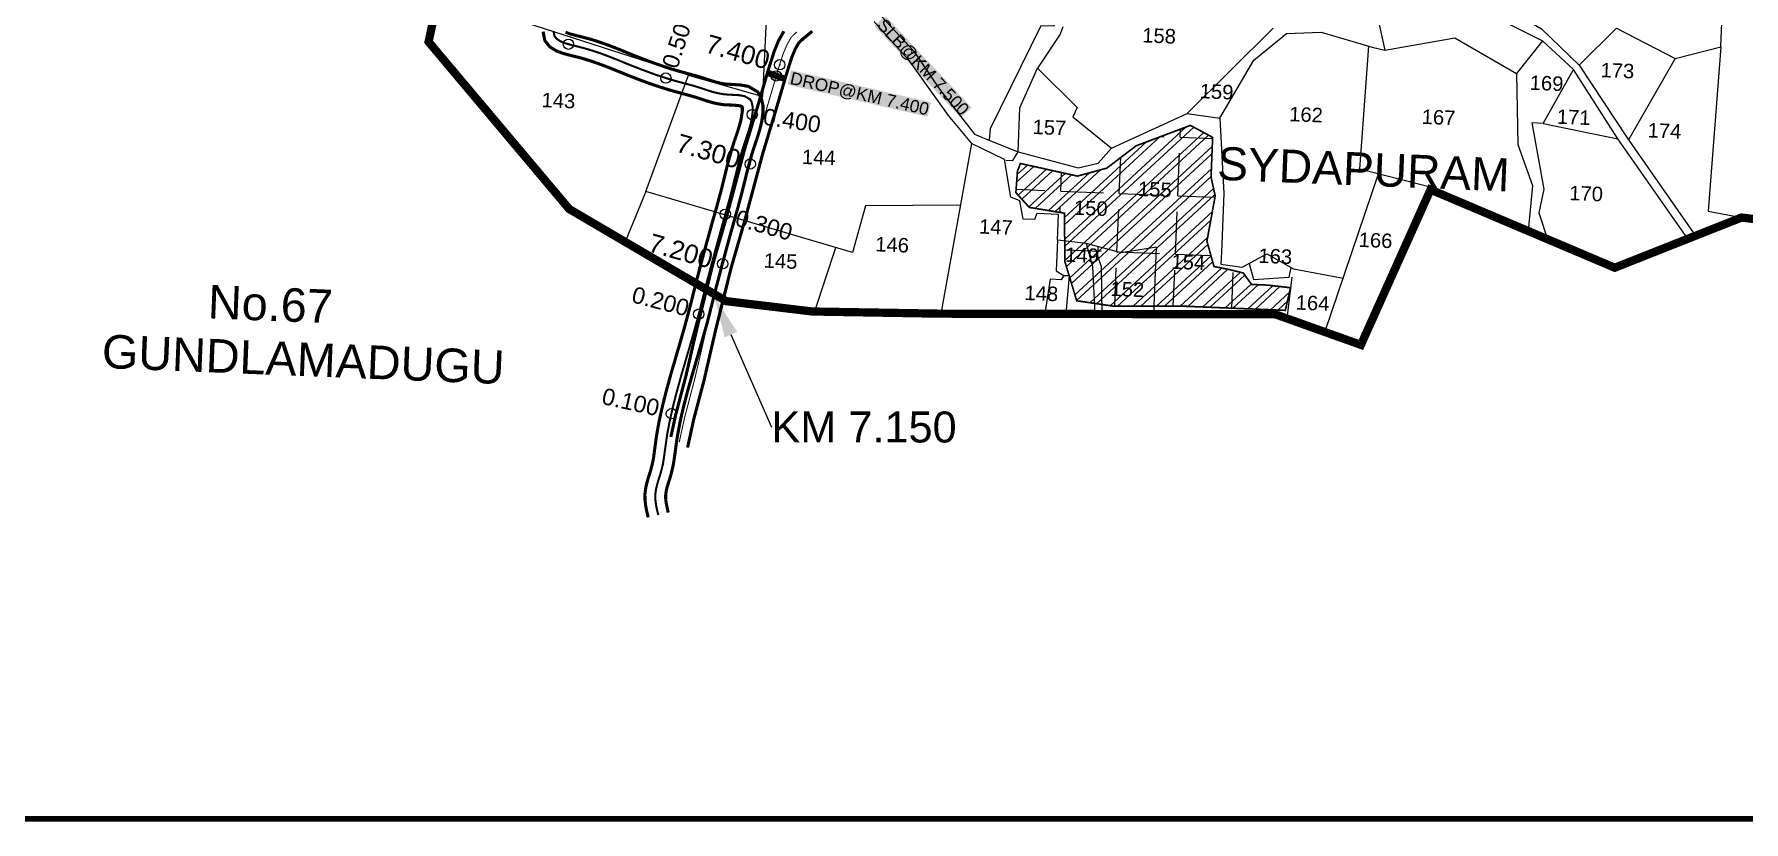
# Model space of a CAD drawing. Header units: inches. Extents: x 202960 to 225017, y 1602563 to 1608916.
# Drawn here: x 204317 to 205973, y 1603782 to 1604544 of the extents above; entities that cross this region are included whole.
import ezdxf
from ezdxf import colors
from ezdxf.entities.mleader import LeaderData, LeaderLine
from ezdxf.enums import TextEntityAlignment as Align
from ezdxf.math import Vec2, Vec3

# ---------------------------------------------------------------- set-up
doc = ezdxf.new("R2010")
doc.units = ezdxf.units.IN
doc.header["$MEASUREMENT"] = 0
doc.header["$PDMODE"] = 32
doc.header["$PDSIZE"] = 10
doc.linetypes.add('ACAD_ISO02W100', pattern=[15, 12, -3])
doc.linetypes.add('HIDDEN2', pattern=[0.1875, 0.125, -0.0625])
for name, color, linetype in [('CANAL1', 7, 'Continuous'), ('CHANAGE', 1, 'Continuous'), ('CSMark', 72, 'Continuous'), ('PLOTS', 7, 'Continuous'), ('PLOTS NO', 7, 'Continuous'), ('ROAD', 1, 'Continuous'), ('STRUCTURE', 5, 'Continuous'), ('text2', 7, 'Continuous'), ('VILLAGE BOUNDRY', 5, 'Continuous'), ('VILLAGE STONES', 240, 'Continuous')]:
    doc.layers.add(name, color=color, linetype=linetype)
doc.styles.add('FONT1', font='Arial')
doc.styles.get("Standard").update_dxf_attribs({"font": 'arial.ttf'})
pattern_1 = [(357.6886, (483021.567, 1736095.263), (2.283522, 56.574012), [41.178239, -15.44184]), (87.6886, (483021.567, 1736095.263), (-56.574012, 2.283522), [41.178239, -15.44184])]

# ---------------------------------------------------------------- blocks, each defined once
blk = doc.blocks.new('DROP')
h = blk.add_hatch()
h.set_pattern_fill('ANSI31', color=1, scale=10, angle=45)
h.set_pattern_definition([(90, (-324.4107, -25.7687), (-1.25, 0), [])])
h.paths.add_polyline_path([(-9.9, -4.3), (-13.8, 4.1), (13.8, 4.1), (10.2, -4.3)])
at = {"layer": 'STRUCTURE', "color": 5, "const_width": 0.49}
blk.add_lwpolyline([(-9.9, -4.3), (-13.8, 4.1), (13.8, 4.1), (10.2, -4.3), (-9.9, -4.3)], dxfattribs=at)
at = {"layer": 'STRUCTURE', "color": 5}
blk.add_circle((0, 0), 1.33, dxfattribs=at)

msp = doc.modelspace()

# ---------------------------------------------------------------- hatches: boundary and pattern name
at = {"layer": 'PLOTS NO'}
h = msp.add_hatch(dxfattribs=at)
h.set_pattern_fill('ANGLE', color=256, scale=8.105953, angle=-2.3114)
h.set_pattern_definition(pattern_1)
h.paths.add_polyline_path([(205269.2, 1604411.7), (205272.1, 1604419.2), (205327.3, 1604407), (205355.7, 1604414.7), (205384.1, 1604436.3), (205436.7, 1604456.1), (205458.2, 1604444.5), (205456.7, 1604406.1), (205460.7, 1604387.8), (205452.7, 1604344), (205459.5, 1604319.5), (205475.3, 1604316.3), (205487.9, 1604313.2), (205495.9, 1604302.1), (205511.2, 1604301.5), (205533.6, 1604298.9), (205528.6, 1604277), (205495, 1604278.4), (205431.1, 1604281), (205362, 1604281.1), (205326.6, 1604286.3), (205315.2, 1604324.1), (205314.7, 1604371.1), (205280.7, 1604376.7), (205267.7, 1604391)])
h = msp.add_hatch(dxfattribs=at)
h.set_pattern_fill('ANGLE', color=256, scale=8.105953, angle=-2.3114)
h.set_pattern_definition(pattern_1)
h.paths.add_polyline_path([(205269.2, 1604411.7), (205272.1, 1604419.2), (205327.3, 1604407), (205355.7, 1604414.7), (205384.1, 1604436.3), (205436.7, 1604456.1), (205458.2, 1604444.5), (205456.7, 1604406.1), (205460.7, 1604387.8), (205452.7, 1604344), (205459.5, 1604319.5), (205475.3, 1604316.3), (205487.9, 1604313.2), (205495.9, 1604302.1), (205511.2, 1604301.5), (205533.6, 1604298.9), (205528.6, 1604277), (205495, 1604278.4), (205431.1, 1604281), (205362, 1604281.1), (205326.6, 1604286.3), (205315.2, 1604324.1), (205314.7, 1604371.1), (205280.7, 1604376.7), (205267.7, 1604391)])
h = msp.add_hatch(dxfattribs=at)
h.set_pattern_fill('ANSI32', color=40, scale=1.621191, angle=-2.3114)
h.set_pattern_definition([(42.6885996, (483021.567, 1736095.263), (-10.4697746, 11.3505168), []), (42.6885996, (483028.84, 1736094.97), (-10.4697746, 11.3505168), [])])
h.paths.add_polyline_path([(205269.2, 1604411.7), (205272.1, 1604419.2), (205327.3, 1604407), (205355.7, 1604414.7), (205384.1, 1604436.3), (205436.7, 1604456.1), (205458.2, 1604444.5), (205456.7, 1604406.1), (205460.7, 1604387.8), (205452.7, 1604344), (205459.5, 1604319.5), (205475.3, 1604316.3), (205487.9, 1604313.2), (205495.9, 1604302.1), (205511.2, 1604301.5), (205533.6, 1604298.9), (205528.6, 1604277), (205495, 1604278.4), (205431.1, 1604281), (205362, 1604281.1), (205326.6, 1604286.3), (205315.2, 1604324.1), (205314.7, 1604371.1), (205280.7, 1604376.7), (205267.7, 1604391)])

# ---------------------------------------------------------------- linework, layer by layer
at = {"color": 5, "const_width": 5.6}
msp.add_lwpolyline([(202963.1, 1606826.9), (207558.5, 1606826.9), (207558.5, 1603784.7), (202963.1, 1603784.7)], close=True, dxfattribs=at)
at = {"layer": 'CANAL1', "color": 200, "linetype": 'ByBlock', "ltscale": 40, "const_width": 3}
for points in [[(204911.7, 1604076.6), (204910.4, 1604081.9), (204909.3, 1604087.5), (204908.6, 1604093.4), (204908.5, 1604099.1), (204909.4, 1604105.8), (204910.8, 1604111.5), (204912.4, 1604116.8), (204913.9, 1604121.6), (204914.9, 1604125.2), (204916.2, 1604130.6), (204917, 1604135.2), (204917.6, 1604140), (204918.3, 1604145), (204918.8, 1604148.7), (204919.7, 1604155.3), (204920.6, 1604160.5), (204921.5, 1604165.6), (204922.5, 1604170.7), (204923.6, 1604175.8), (204924.7, 1604180.8), (204925.9, 1604185.9), (204927.1, 1604190.9), (204928.4, 1604195.9), (204929.7, 1604200.9), (204931.1, 1604205.9), (204932.4, 1604210.8), (204933.8, 1604215.8), (204935.2, 1604220.7), (204936.7, 1604225.6), (204938.1, 1604230.5), (204939.5, 1604235.4), (204941, 1604240.3), (204942.4, 1604245.2), (204943.8, 1604250.1), (204945.2, 1604254.9), (204946.6, 1604259.8), (204947.9, 1604264.6), (204949.6, 1604270.9), (204950.5, 1604274.3), (204951.8, 1604279.2), (204953.1, 1604284.1), (204954.3, 1604289), (204955.8, 1604295), (204956.8, 1604298.9), (204958.1, 1604303.8), (204959.3, 1604308.8), (204960.6, 1604313.7), (204961.9, 1604318.7), (204963.2, 1604323.6), (204964.5, 1604328.5), (204965.8, 1604333.4), (204967.2, 1604338.4), (204968.5, 1604343.3), (204969.9, 1604348.2), (204971.2, 1604353.1), (204972.6, 1604358), (204973.9, 1604362.9), (204975.3, 1604367.6), (204976.7, 1604372.7), (204978.1, 1604377.5), (204979.4, 1604382.4), (204980.7, 1604387.2), (204981.9, 1604391.5), (204983.3, 1604397), (204984.5, 1604402), (204985.7, 1604406.9), (204987, 1604412), (204988.2, 1604417), (204989.5, 1604422), (204990.9, 1604427), (204992.3, 1604432), (204993.8, 1604436.9), (204994.9, 1604440.4), (204997, 1604446.4), (204998.5, 1604450.9), (204999.9, 1604455.5), (205001.2, 1604460.1), (205001.8, 1604463), (205002.8, 1604469.7), (205002.8, 1604473.3), (205002.6, 1604474.2), (205001.6, 1604474.8), (204998.9, 1604475.3), (204993.9, 1604475.7), (204985.1, 1604476.1), (204981.6, 1604476.6), (204975.7, 1604477.7), (204970.3, 1604479.2), (204965.3, 1604480.8), (204958.8, 1604483), (204956.1, 1604483.8), (204951.5, 1604485.1), (204946.7, 1604486.4), (204941.7, 1604487.8), (204935.1, 1604489.6), (204931.6, 1604490.6), (204926.5, 1604492.2), (204921.4, 1604493.8), (204916.4, 1604495.5), (204911.5, 1604497.2), (204906.6, 1604499), (204901.8, 1604500.8), (204897, 1604502.7), (204892.3, 1604504.5), (204887, 1604506.7), (204883.2, 1604508.2), (204878.7, 1604510), (204874.3, 1604511.8), (204869.9, 1604513.5), (204865.4, 1604515.2), (204860.9, 1604516.8), (204856.3, 1604518.4), (204851.4, 1604519.9), (204846.4, 1604521.4), (204841.1, 1604522.7), (204835.2, 1604524.2), (204829, 1604525.9), (204822.6, 1604528.3), (204816.4, 1604532.2), (204811.6, 1604538.2), (204809.9, 1604546.9)], [(204931.1, 1604081.2), (204930, 1604086.1), (204929.1, 1604090.6), (204928.6, 1604094.7), (204928.6, 1604097.9), (204929.1, 1604102.1), (204930.1, 1604106.3), (204931.5, 1604110.8), (204933.1, 1604115.8), (204934.3, 1604120.2), (204935.8, 1604126.7), (204936.7, 1604132.1), (204937.5, 1604137.4), (204938.1, 1604142.4), (204938.6, 1604145.9), (204939.5, 1604152.2), (204940.3, 1604157), (204941.2, 1604161.9), (204942.1, 1604166.7), (204943.1, 1604171.6), (204944.2, 1604176.4), (204945.3, 1604181.2), (204946.5, 1604186.1), (204947.8, 1604190.9), (204949, 1604195.8), (204950.3, 1604200.6), (204951.7, 1604205.5), (204953.1, 1604210.3), (204954.5, 1604215.2), (204955.9, 1604220), (204957.3, 1604224.9), (204958.7, 1604229.8), (204960.2, 1604234.7), (204961.6, 1604239.6), (204963, 1604244.5), (204964.4, 1604249.4), (204965.8, 1604254.4), (204967.2, 1604259.3), (204969, 1604265.7), (204969.9, 1604269.3), (204971.2, 1604274.2), (204972.4, 1604279.2), (204973.7, 1604284.1), (204975.2, 1604290.1), (204976.2, 1604294), (204977.4, 1604298.9), (204978.7, 1604303.8), (204980, 1604308.7), (204981.3, 1604313.6), (204982.5, 1604318.5), (204983.8, 1604323.4), (204985.2, 1604328.2), (204986.5, 1604333.1), (204987.8, 1604338), (204989.1, 1604342.9), (204990.5, 1604347.8), (204991.8, 1604352.7), (204993.2, 1604357.5), (204994.5, 1604362.2), (204995.9, 1604367.3), (204997.3, 1604372.2), (204998.7, 1604377.1), (205000, 1604382.1), (205001.2, 1604386.4), (205002.7, 1604392.1), (205003.9, 1604397.1), (205005.2, 1604402.1), (205006.4, 1604407.1), (205007.6, 1604412), (205008.9, 1604416.9), (205010.2, 1604421.7), (205011.5, 1604426.4), (205012.9, 1604430.9), (205013.9, 1604434.1), (205015.9, 1604440), (205017.5, 1604444.8), (205019.1, 1604449.9), (205020.6, 1604455.4), (205021.5, 1604459.3), (205022.8, 1604468.2), (205022.8, 1604475.5), (205021.1, 1604482.8), (205017.8, 1604488.4), (205008.8, 1604493.8), (205001.5, 1604495.2), (204995.2, 1604495.6), (204986.9, 1604496.1), (204984.8, 1604496.3), (204980.3, 1604497.2), (204976, 1604498.4), (204971.5, 1604499.8), (204964.9, 1604502), (204961.9, 1604502.9), (204956.9, 1604504.4), (204951.9, 1604505.7), (204947, 1604507.1), (204940.5, 1604508.8), (204937.3, 1604509.8), (204932.5, 1604511.2), (204927.7, 1604512.8), (204923, 1604514.4), (204918.2, 1604516.1), (204913.5, 1604517.8), (204908.9, 1604519.5), (204904.3, 1604521.3), (204899.7, 1604523.1), (204894.5, 1604525.2), (204890.7, 1604526.7), (204886.2, 1604528.6), (204881.7, 1604530.4), (204877.1, 1604532.2), (204872.4, 1604534), (204867.5, 1604535.7), (204862.5, 1604537.4), (204857.2, 1604539.1), (204851.7, 1604540.6), (204846, 1604542.1), (204840.2, 1604543.5), (204835.2, 1604544.9), (204831.6, 1604546.3)]]:
    msp.add_lwpolyline(points, dxfattribs=at)
at = {"layer": 'CANAL1', "color": 1, "linetype": 'HIDDEN2', "ltscale": 25, "const_width": 2}
msp.add_lwpolyline([(204921.4, 1604078.9), (204920.2, 1604084), (204919.2, 1604089), (204918.6, 1604094), (204918.5, 1604098.5), (204919.3, 1604104), (204920.5, 1604108.9), (204921.9, 1604113.8), (204923.5, 1604118.7), (204924.6, 1604122.7), (204926, 1604128.6), (204926.8, 1604133.7), (204927.5, 1604138.7), (204928.2, 1604143.7), (204928.7, 1604147.3), (204929.6, 1604153.8), (204930.4, 1604158.8), (204931.4, 1604163.7), (204932.3, 1604168.7), (204933.4, 1604173.7), (204934.5, 1604178.6), (204935.6, 1604183.6), (204936.8, 1604188.5), (204938.1, 1604193.4), (204939.4, 1604198.3), (204940.7, 1604203.2), (204942.1, 1604208.1), (204943.4, 1604213), (204944.8, 1604217.9), (204946.3, 1604222.8), (204947.7, 1604227.7), (204949.1, 1604232.6), (204950.6, 1604237.5), (204952, 1604242.4), (204953.4, 1604247.3), (204954.8, 1604252.2), (204956.2, 1604257.1), (204957.6, 1604262), (204959.3, 1604268.3), (204960.2, 1604271.8), (204961.5, 1604276.7), (204962.7, 1604281.7), (204964, 1604286.6), (204965.5, 1604292.6), (204966.5, 1604296.4), (204967.7, 1604301.3), (204969, 1604306.3), (204970.3, 1604311.2), (204971.6, 1604316.1), (204972.9, 1604321), (204974.2, 1604325.9), (204975.5, 1604330.8), (204976.8, 1604335.8), (204978.2, 1604340.7), (204979.5, 1604345.6), (204980.9, 1604350.4), (204982.2, 1604355.3), (204983.6, 1604360.2), (204984.9, 1604364.9), (204986.3, 1604370), (204987.7, 1604374.9), (204989, 1604379.7), (204990.4, 1604384.7), (204991.5, 1604389), (204993, 1604394.6), (204994.2, 1604399.5), (204995.4, 1604404.5), (204996.7, 1604409.5), (204997.9, 1604414.5), (204999.2, 1604419.4), (205000.5, 1604424.3), (205001.9, 1604429.2), (205003.3, 1604433.9), (205004.4, 1604437.2), (205006.4, 1604443.2), (205008, 1604447.9), (205009.5, 1604452.7), (205010.9, 1604457.8), (205011.6, 1604461.2), (205012.8, 1604468.9), (205012.8, 1604474.4), (205011.7, 1604479), (205010.5, 1604481.1), (205005.2, 1604484.3), (205000.2, 1604485.3), (204994.6, 1604485.6), (204986, 1604486.1), (204983.2, 1604486.5), (204978, 1604487.5), (204973.1, 1604488.8), (204968.4, 1604490.3), (204961.8, 1604492.5), (204959, 1604493.4), (204954.2, 1604494.8), (204949.3, 1604496.1), (204944.3, 1604497.4), (204937.8, 1604499.2), (204934.4, 1604500.2), (204929.5, 1604501.7), (204924.6, 1604503.3), (204919.7, 1604504.9), (204914.9, 1604506.6), (204910.1, 1604508.4), (204905.3, 1604510.2), (204900.6, 1604512), (204896, 1604513.8), (204890.7, 1604515.9), (204886.9, 1604517.5), (204882.4, 1604519.3), (204878, 1604521.1), (204873.5, 1604522.8), (204868.9, 1604524.6), (204864.2, 1604526.3), (204859.4, 1604527.9), (204854.3, 1604529.5), (204849, 1604531), (204843.6, 1604532.4), (204837.7, 1604533.8), (204832.1, 1604535.4), (204827.1, 1604537.3), (204823.2, 1604539.8), (204821, 1604542.5), (204820, 1604547.2)], dxfattribs=at)
at = {"layer": 'CANAL1', "color": 200, "const_width": 3}
for points in [[(204933.6, 1604154.5), (204937.3, 1604171.3), (204938.1, 1604175.2), (204948.2, 1604213.5), (204959.3, 1604261.5), (204974.7, 1604323.3), (204987.9, 1604368.8), (205005.3, 1604433.9), (205018.2, 1604476.3), (205027, 1604506.6), (205028.9, 1604512.8), (205033.8, 1604528.1), (205038, 1604538.3), (205043.1, 1604547.2)], [(204949.8, 1604144.2), (204954.9, 1604167.5), (204955.6, 1604170.9), (204965.7, 1604209.1), (204976.8, 1604257.3), (204992.1, 1604318.6), (205005.2, 1604364), (205022.6, 1604428.9), (205035.4, 1604471.2), (205044.3, 1604501.5), (205046.1, 1604507.5), (205050.7, 1604521.9), (205054.2, 1604530.3), (205057.4, 1604535.9), (205061.5, 1604539.8), (205070.6, 1604547.3)]]:
    msp.add_lwpolyline(points, dxfattribs=at)
at = {"layer": 'CANAL1', "color": 1, "linetype": 'HIDDEN2', "ltscale": 4, "const_width": 1}
msp.add_lwpolyline([(204941.7, 1604149.4), (204946.1, 1604169.4), (204946.9, 1604173), (204956.9, 1604211.3), (204968.1, 1604259.4), (204983.4, 1604321), (204996.5, 1604366.4), (205013.9, 1604431.4), (205026.8, 1604473.7), (205035.7, 1604504), (205037.5, 1604510.2), (205042.2, 1604525), (205046.1, 1604534.3), (205050.2, 1604541.5), (205055.5, 1604546.5)], dxfattribs=at)
at = {"layer": 'CSMark'}
for p in [(204834.5, 1604534.7), (204928.8, 1604501.9), (205012.4, 1604466.5), (204986.3, 1604370), (204986.3, 1604370), (204960.6, 1604273.4), (204934.1, 1604177)]:
    msp.add_point(p, dxfattribs=at)
at = {"layer": 'PLOTS'}
for points in [[(205403.6, 1605728.7), (205398.9, 1605612.4), (205396.9, 1605509.4), (205399.3, 1605498.6), (205395.2, 1605396.2), (205386.7, 1605339.8), (205376, 1605274.5), (205357.6, 1605115.7), (205343.9, 1604989.1), (205339.5, 1604940.6), (205332.2, 1604758.1), (205336.7, 1604713.6), (205333.7, 1604638.3), (205319.9, 1604597.3), (205304.6, 1604552), (205292, 1604552.5), (205242.7, 1604452.7), (205241.8, 1604441.7)], [(204643.8, 1604908), (204684, 1604893.5), (204722, 1604907.8), (204787.7, 1604898.7), (204816.6, 1604897.5), (204880.6, 1604873.2), (204907.9, 1604865.2), (205019.9, 1604746.2), (205033.9, 1604722), (205053.9, 1604675.6), (205078.5, 1604628.7), (205106, 1604584.1), (205163.5, 1604519.8), (205202, 1604465.8), (205224.6, 1604438.5), (205194.9, 1604273.8)], [(204950.7, 1604504.7), (205022.8, 1604484.1), (205033.9, 1604722)], [(205106.6, 1604595), (205168.9, 1604528), (205193.8, 1604491.1), (205227.5, 1604447.5), (205244.9, 1604440.4), (205269.8, 1604430.6), (205271.5, 1604473.2), (205288.7, 1604511.5), (205327.2, 1604473.4), (205322.8, 1604464.5), (205360.3, 1604434.1), (205433.7, 1604467.5), (205516.9, 1604550.1)], [(205950.4, 1604532.1), (205953, 1604594.8), (206003.8, 1604601.4), (206063.1, 1604572.3), (206047.8, 1604459.3), (206032.7, 1604415.6)], [(204909.3, 1604392), (204950.7, 1604504.7), (204709, 1604582.8)], [(205568.3, 1604592.7), (205614.6, 1604575.8), (205624.8, 1604528.8)], [(205571.1, 1604594.4), (205679.1, 1604587.8), (205777.7, 1604538.1), (205752.6, 1604506.4)], [(205713, 1604586.9), (205776.6, 1604549.7), (205813.1, 1604514.5), (205859.6, 1604444), (205925.9, 1604349.3)], [(205313.2, 1604551.6), (205310.5, 1604544.3), (205288.7, 1604511.5)], [(205433.7, 1604467.5), (205465.3, 1604463.2), (205498.1, 1604519.2), (205529.7, 1604545), (205563.3, 1604546.3), (205612.8, 1604531.8), (205624.8, 1604528.8), (205692.6, 1604541), (205752.6, 1604506.4), (205753.8, 1604437.7), (205767.9, 1604397.9), (205763.6, 1604353.9)], [(205813.1, 1604514.5), (205849.4, 1604550.1), (205906, 1604520.8), (205860.9, 1604442.1)], [(205670, 1604395.8), (205600.8, 1604413.8), (205609.5, 1604532.8)], [(205918.3, 1604346.3), (205850.5, 1604443.2), (205807.6, 1604510.3), (205777.7, 1604538.1)], [(205906, 1604520.8), (205950.4, 1604532.1), (205938.1, 1604373), (205970.4, 1604366.9)], [(205778.4, 1604458), (205807.6, 1604510.3)], [(205465.3, 1604463.2), (205468.9, 1604390.1), (205466.7, 1604333.5), (205466.2, 1604321.6), (205486.9, 1604318.7), (205510.8, 1604331.8), (205536.5, 1604317.1), (205584.6, 1604308.2)], [(205778.4, 1604458), (205767.2, 1604458.5), (205778.8, 1604394.2), (205774, 1604371.4), (205783.5, 1604342.9)], [(205778.4, 1604458), (205850.5, 1604443.2)], [(205401.4, 1604273.4), (205404, 1604338.2), (205369.5, 1604332.6), (205335.7, 1604341.8), (205308, 1604345.1), (205309, 1604369.9), (205287.9, 1604370.7), (205285.8, 1604365), (205274.8, 1604365.4), (205271.4, 1604383), (205262.8, 1604386.7), (205256.8, 1604423.1), (205224.6, 1604438.5)], [(205258.1, 1604422.5), (205264.9, 1604422.2), (205269.8, 1604430.6)], [(205269.8, 1604430.6), (205327.9, 1604414.9), (205347.5, 1604419.5), (205360.3, 1604434.1)], [(205566.8, 1604256), (205618.9, 1604409.1)], [(205213.8, 1604378.7), (205122.1, 1604378.2), (205109.4, 1604332.9), (204909.3, 1604392), (204889.3, 1604343.4)], [(205093, 1604337.7), (205072.8, 1604275.9)], [(205308, 1604345.1), (205306.8, 1604315.3), (205314.2, 1604310.9), (205311.6, 1604306.7), (205300.8, 1604307.1), (205296.1, 1604275.9)], [(205335.7, 1604341.8), (205341.8, 1604319.5), (205344.2, 1604273.5)], [(205351.4, 1604273.3), (205350.6, 1604319.2), (205346.9, 1604329.6), (205347.3, 1604339)], [(205493.5, 1604322.4), (205497.9, 1604306.9), (205532.2, 1604309), (205534.2, 1604318.4)], [(205314.2, 1604310.9), (205319.4, 1604310.7), (205316.1, 1604273.6)], [(205534.8, 1604309.2), (205530.1, 1604269.2)]]:
    msp.add_lwpolyline(points, dxfattribs=at)
at = {"layer": 'PLOTS NO', "color": 40, "const_width": 1.62}
msp.add_lwpolyline([(205269.2, 1604411.7), (205272.1, 1604419.2), (205327.3, 1604407), (205355.7, 1604414.7), (205384.1, 1604436.3), (205436.7, 1604456.1), (205458.2, 1604444.5), (205456.7, 1604406.1), (205460.7, 1604387.8), (205452.7, 1604344), (205459.5, 1604319.5), (205475.3, 1604316.3), (205487.9, 1604313.2), (205495.9, 1604302.1), (205511.2, 1604301.5), (205533.6, 1604298.9), (205528.6, 1604277), (205495, 1604278.4), (205431.1, 1604281), (205362, 1604281.1), (205326.6, 1604286.3), (205315.2, 1604324.1), (205314.7, 1604371.1), (205280.7, 1604376.7), (205267.7, 1604391)], close=True, dxfattribs=at)
at = {"layer": 'text2', "color": 2, "linetype": 'Continuous'}
for p in [(205039, 1604514.8), (205010.5, 1604418.7), (204983.8, 1604322.2)]:
    msp.add_point(p, dxfattribs=at)
at = {"layer": 'text2', "color": 3}
msp.add_point((205035.7, 1604504), dxfattribs=at)
at = {"layer": 'VILLAGE BOUNDRY', "linetype": 'ACAD_ISO02W100', "const_width": 8}
msp.add_lwpolyline([(206013.6, 1604361.5), (205970.4, 1604366.9), (205847.6, 1604318.3), (205669.2, 1604393.9), (205601.8, 1604243.6), (205518.9, 1604273.2), (205194.9, 1604273.8), (205070.7, 1604275.9), (204987.3, 1604285.9), (204835.2, 1604375.1), (204699, 1604537), (204711.1, 1604592.6), (204663, 1604636.6), (204601.7, 1604666.8), (204615.8, 1604744.8), (204313.5, 1604913.4), (204342.6, 1605014.3), (204256.1, 1605041.8)], dxfattribs=at)

# ---------------------------------------------------------------- block references
at = {"xscale": 0.7000000000180816, "yscale": 0.7000000000180816, "zscale": 0.7000000000180816, "rotation": 160.8737763874005}
msp.add_blockref('DROP', (205035.7, 1604504), dxfattribs=at)

# ---------------------------------------------------------------- texts
at = {"layer": 'CHANAGE', "style": 'FONT1'}
for s, rotation, p in [('0.500', 72.0958, (204932.2, 1604512.4)), ('0.400', 351.5539, (205023.3, 1604464.9)), ('0.300', 344.2919, (204996.9, 1604367.1)), ('0.200', 345.4965, (204896.6, 1604292.8)), ('0.100', 347.4587, (204867.5, 1604194.4))]:
    msp.add_text(s, height=16, rotation=rotation, dxfattribs=at).set_placement(p, align=Align.MIDDLE_LEFT)
at = {"layer": 'CSMark', "color": 1}
for s, p in [('7.400', (204968.2, 1604535.8)), ('7.300', (204939.8, 1604439.7)), ('7.200', (204913, 1604343.1))]:
    msp.add_text(s, height=18, rotation=344.2231, dxfattribs=at).set_placement(p, align=Align.MIDDLE_LEFT)
at = {"layer": 'PLOTS NO'}
for s, p in [('158', (205389.8, 1604536.5)), ('173', (205833.6, 1604502.8)), ('159', (205445.5, 1604482.4)), ('169', (205765, 1604490.6)), ('143', (204808.2, 1604473.8)), ('162', (205532.1, 1604460.2)), ('167', (205660.4, 1604457.6)), ('171', (205791.3, 1604457.7)), ('157', (205283.6, 1604447.8)), ('174', (205879.2, 1604444.5)), ('144', (205060.3, 1604418.8)), ('155', (205385.7, 1604387.8)), ('170', (205803.3, 1604383.8)), ('150', (205323.7, 1604369.6)), ('147', (205231.8, 1604351.4)), ('146', (205131.3, 1604334.2)), ('166', (205599.4, 1604338.5)), ('145', (205023.3, 1604318.4)), ('149', (205315.2, 1604324.1)), ('154', (205418.1, 1604317.3)), ('163', (205502.3, 1604323.1)), ('148', (205275.8, 1604287.1)), ('152', (205359.1, 1604291.1)), ('164', (205538.4, 1604277.8))]:
    msp.add_text(s, height=14, rotation=357.6886, dxfattribs=at).set_placement(p)
at = {"layer": 'PLOTS NO', "color": 1}
msp.add_text('SYDAPURAM', height=32, rotation=357.6886, dxfattribs=at).set_placement((205462.2, 1604403.5))
at = {"layer": 'ROAD', "color": 1}
for s, p in [('        No.67', (204384.3, 1604273.4)), ('GUNDLAMADUGU', (204382.2, 1604221.3))]:
    msp.add_text(s, height=32.424, rotation=357.6886, dxfattribs=at).set_placement(p)
at = {"layer": 'STRUCTURE', "color": 5, "char_height": 12, "attachment_point": 1, "bg_fill": 1, "box_fill_scale": 1.1, "bg_fill_color": 7, "bg_fill_true_color": 16777215, "bg_fill_transparency": 0}
for s, insert, width, rotation in [('SLB@KM 7.500', (205141.1, 1604560.6), 119.776, 313.2616), ('DROP@KM 7.400', (205050.9, 1604508.1), 136.524, 347.0809)]:
    msp.add_mtext(s, dxfattribs=dict(at, insert=insert, width=width, rotation=rotation))

# ---------------------------------------------------------------- leaders
at = {"layer": 'VILLAGE STONES', "color": 1}
ml = msp.add_multileader_mtext('Standard', dxfattribs=at)
ml.set_content('KM 7.150', color=1)
ml.set_leader_properties()
ml.build(insert=Vec2(0, 0))
ml.multileader.update_dxf_attribs({"dogleg_length": 0.36, "arrow_head_size": 40})
ctx = ml.context
ctx.base_point, ctx.char_height, ctx.arrow_head_size, ctx.landing_gap_size, ctx.plane_origin = Vec3(205031, 1604163.9), 30, 40, 0.09, Vec3(204689.6, 1604252.4)
notes = []
notes.append((ctx, [(0, (1, 1, 0), (205031, 1604163.9), (1, 0), 1.396927018504357e-11, [(0, [(204975.8, 1604290.2)], 0, [])])]))
ctx.mtext.insert, ctx.mtext.flow_direction = Vec3(205031, 1604179.1), 5
for ctx, leaders in notes:
    for number, flags, end, landing, length, lines in leaders:
        leader = LeaderData()
        leader.index, (leader.has_last_leader_line, leader.has_dogleg_vector, leader.attachment_direction) = number, flags
        leader.last_leader_point, leader.dogleg_vector, leader.dogleg_length = Vec3(end), Vec3(landing), length
        for number, points, colour, breaks in lines:
            line = LeaderLine()
            line.index, line.vertices, line.color, line.breaks = number, Vec3.list(points), colors.encode_raw_color(colour), breaks
            leader.lines.append(line)
        ctx.leaders.append(leader)

doc.saveas('drawing.dxf')
